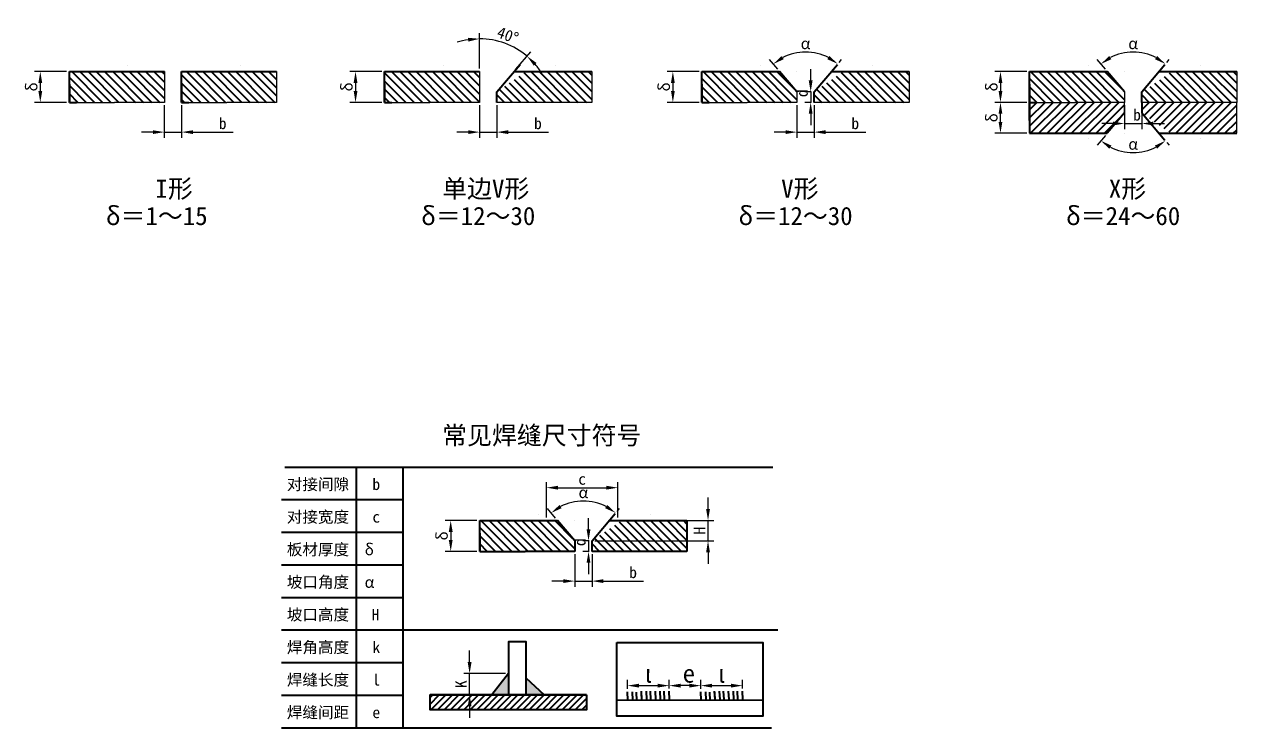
# Model space of a CAD drawing. Header units: millimetres. Extents: x 118 to 511, y -182 to 216.
# Drawn here: x 117.5 to 383.1, y -181.8 to -27.8 of the extents above; entities that cross this region are included whole.
import ezdxf

# ---------------------------------------------------------------- set-up
doc = ezdxf.new("R2010")
doc.units = ezdxf.units.MM
doc.dimstyles.new('ISO-25', dxfattribs={"dimtxt": 2.5, "dimasz": 2.5, "dimexe": 1.25, "dimexo": 0.625, "dimtad": 1, "dimdsep": 46, "dimtxsty": 'Standard', "dimcen": 2.5, "dimadec": 0, "dimazin": 0, "dimtfac": 1, "dimtmove": 0, "dimatfit": 3, "dimfxl": 0, "dimarcsym": 0})

# ---------------------------------------------------------------- blocks, each defined once
blk = doc.blocks.new('*D1')
at = {"color": 0, "lineweight": -2}
for p, q in [((126.81, -38.14), (119.81, -38.14)), ((121.06, -40.64), (121.06, -42.4)), ((126.81, -44.9), (119.81, -44.9))]:
    blk.add_line(p, q, dxfattribs=at)
at = {"color": 0, "lineweight": 40}
for points in [[(120.64, -40.64), (121.48, -40.64), (121.06, -38.14)], [(120.64, -42.4), (121.48, -42.4), (121.06, -44.9)]]:
    blk.add_solid(points, dxfattribs=at)
at = {"layer": 'Defpoints', "color": 0, "lineweight": 40}
for p in [(127.43, -38.14), (121.06, -44.9), (127.43, -44.9)]:
    blk.add_point(p, dxfattribs=at)
at = {"color": 0, "lineweight": 40, "insert": (119.19, -41.52), "char_height": 2.5, "attachment_point": 5, "rotation": 90}
blk.add_mtext('{\\f宋体|b0|i0|c134|p2;δ}', dxfattribs=at)
blk = doc.blocks.new('*D2')
at = {"color": 0, "lineweight": -2}
for p, q in [((148.23, -45.52), (148.23, -52.66)), ((152.02, -45.52), (152.02, -52.66)), ((145.73, -51.41), (143.23, -51.41)), ((148.23, -51.41), (152.02, -51.41)), ((154.52, -51.41), (163.31, -51.41))]:
    blk.add_line(p, q, dxfattribs=at)
at = {"color": 0, "lineweight": 40}
for points in [[(145.73, -51), (145.73, -51.83), (148.23, -51.41)], [(154.52, -51), (154.52, -51.83), (152.02, -51.41)]]:
    blk.add_solid(points, dxfattribs=at)
at = {"layer": 'Defpoints', "color": 0, "lineweight": 40}
for p in [(148.23, -44.9), (152.02, -44.9), (152.02, -51.41)]:
    blk.add_point(p, dxfattribs=at)
at = {"color": 0, "lineweight": 40, "insert": (160.16, -49.53), "char_height": 2.5, "attachment_point": 5}
blk.add_mtext('{\\f宋体|b0|i0|c134|p2; b}', dxfattribs=at)
blk = doc.blocks.new('*D4')
at = {"color": 0, "lineweight": -2}
for p, q in [((217.29, -45.52), (217.29, -52.66)), ((221.07, -45.52), (221.07, -52.66)), ((214.79, -51.41), (212.29, -51.41)), ((217.29, -51.41), (221.07, -51.41)), ((223.57, -51.41), (232.36, -51.41))]:
    blk.add_line(p, q, dxfattribs=at)
at = {"color": 0, "lineweight": 40}
for points in [[(214.79, -51), (214.79, -51.83), (217.29, -51.41)], [(223.57, -51), (223.57, -51.83), (221.07, -51.41)]]:
    blk.add_solid(points, dxfattribs=at)
at = {"layer": 'Defpoints', "color": 0, "lineweight": 40}
for p in [(217.29, -44.9), (221.07, -44.9), (221.07, -51.41)]:
    blk.add_point(p, dxfattribs=at)
at = {"color": 0, "lineweight": 40, "insert": (229.21, -49.53), "char_height": 2.5, "attachment_point": 5}
blk.add_mtext('{\\f宋体|b0|i0|c134|p2; b}', dxfattribs=at)
blk = doc.blocks.new('*D3')
at = {"color": 0, "lineweight": -2}
for p, q in [((195.86, -38.14), (188.86, -38.14)), ((190.11, -40.64), (190.11, -42.4)), ((195.86, -44.9), (188.86, -44.9))]:
    blk.add_line(p, q, dxfattribs=at)
at = {"color": 0, "lineweight": 40}
for points in [[(189.7, -40.64), (190.53, -40.64), (190.11, -38.14)], [(189.7, -42.4), (190.53, -42.4), (190.11, -44.9)]]:
    blk.add_solid(points, dxfattribs=at)
at = {"layer": 'Defpoints', "color": 0, "lineweight": 40}
for p in [(196.49, -38.14), (190.11, -44.9), (196.49, -44.9)]:
    blk.add_point(p, dxfattribs=at)
at = {"color": 0, "lineweight": 40, "insert": (188.24, -41.52), "char_height": 2.5, "attachment_point": 5, "rotation": 90}
blk.add_mtext('{\\f宋体|b0|i0|c134|p2;δ}', dxfattribs=at)
blk = doc.blocks.new('*D5')
at = {"color": 0}
for p, q in [((217.29, -37.51), (217.29, -29.73)), ((225.26, -37.66), (228.5, -33.85))]:
    blk.add_line(p, q, dxfattribs=at)
for start, end in [(98.9194, 107.8389), (49.6798, 90), (31.8409, 40.7603)]:
    blk.add_arc((217.29, -47.06), 16.08, start, end, dxfattribs=at)
for points in [[(214.76, -30.76), (214.83, -31.59), (217.29, -30.98)], [(229.17, -36.86), (229.76, -36.27), (227.69, -34.8)]]:
    blk.add_solid(points, dxfattribs=at)
at = {"layer": 'Defpoints', "color": 0}
for p in [(224.55, -32.72), (217.29, -38.14), (224.86, -38.14), (217.29, -44.9), (221.07, -42.6)]:
    blk.add_point(p, dxfattribs=at)
at = {"color": 0, "lineweight": 40, "insert": (223.47, -30.21), "char_height": 2.5, "attachment_point": 5, "rotation": 339.8399}
blk.add_mtext('40°', dxfattribs=at)
blk = doc.blocks.new('*D7')
at = {"color": 0, "lineweight": -2}
for p, q in [((265.37, -38.14), (258.37, -38.14)), ((259.62, -40.64), (259.62, -42.4)), ((265.37, -44.9), (258.37, -44.9))]:
    blk.add_line(p, q, dxfattribs=at)
at = {"color": 0, "lineweight": 40}
for points in [[(259.21, -40.64), (260.04, -40.64), (259.62, -38.14)], [(259.21, -42.4), (260.04, -42.4), (259.62, -44.9)]]:
    blk.add_solid(points, dxfattribs=at)
at = {"layer": 'Defpoints', "color": 0, "lineweight": 40}
for p in [(266, -38.14), (259.62, -44.9), (266, -44.9)]:
    blk.add_point(p, dxfattribs=at)
at = {"color": 0, "lineweight": 40, "insert": (257.75, -41.52), "char_height": 2.5, "attachment_point": 5, "rotation": 90}
blk.add_mtext('{\\f宋体|b0|i0|c134|p2;δ}', dxfattribs=at)
blk = doc.blocks.new('*D6')
at = {"color": 0, "lineweight": -2}
for p, q in [((286.8, -45.52), (286.8, -52.66)), ((290.58, -45.52), (290.58, -52.66)), ((284.3, -51.41), (281.8, -51.41)), ((286.8, -51.41), (290.58, -51.41)), ((293.08, -51.41), (301.87, -51.41))]:
    blk.add_line(p, q, dxfattribs=at)
at = {"color": 0, "lineweight": 40}
for points in [[(284.3, -51), (284.3, -51.83), (286.8, -51.41)], [(293.08, -51), (293.08, -51.83), (290.58, -51.41)]]:
    blk.add_solid(points, dxfattribs=at)
at = {"layer": 'Defpoints', "color": 0, "lineweight": 40}
for p in [(286.8, -44.9), (290.58, -44.9), (290.58, -51.41)]:
    blk.add_point(p, dxfattribs=at)
at = {"color": 0, "lineweight": 40, "insert": (298.72, -49.53), "char_height": 2.5, "attachment_point": 5}
blk.add_mtext('{\\f宋体|b0|i0|c134|p2; b}', dxfattribs=at)
blk = doc.blocks.new('*D8')
at = {"color": 0}
for p, q in [((282.6, -37.66), (280.8, -35.54)), ((296.06, -36.14), (296.58, -35.54))]:
    blk.add_line(p, q, dxfattribs=at)
blk.add_arc((288.69, -44.83), 10.94, 62.8013, 117.1987, dxfattribs=at)
for points in [[(283.92, -35.45), (283.46, -34.75), (281.61, -36.49)], [(293.92, -34.75), (293.46, -35.45), (295.77, -36.49)]]:
    blk.add_solid(points, dxfattribs=at)
at = {"layer": 'Defpoints', "color": 0}
for p in [(291.23, -34.19), (295.66, -36.62), (283.01, -38.14), (286.8, -42.6), (290.58, -42.6)]:
    blk.add_point(p, dxfattribs=at)
at = {"color": 0, "lineweight": 40, "insert": (288.69, -32.01), "char_height": 2.5, "attachment_point": 5}
blk.add_mtext('{\\f宋体|b0|i0|c134|p2;α}', dxfattribs=at)
blk = doc.blocks.new('*D9')
at = {"color": 0, "lineweight": -2}
for p, q in [((289.81, -40.1), (289.81, -37.6)), ((289.95, -42.6), (288.56, -42.6)), ((289.95, -44.9), (288.56, -44.9)), ((289.81, -42.6), (289.81, -44.9)), ((289.81, -47.4), (289.81, -49.9))]:
    blk.add_line(p, q, dxfattribs=at)
at = {"color": 0, "lineweight": 40}
for points in [[(289.39, -40.1), (290.23, -40.1), (289.81, -42.6)], [(289.39, -47.4), (290.23, -47.4), (289.81, -44.9)]]:
    blk.add_solid(points, dxfattribs=at)
at = {"layer": 'Defpoints', "color": 0, "lineweight": 40}
for p in [(289.81, -44.9), (290.58, -42.6), (290.58, -44.9)]:
    blk.add_point(p, dxfattribs=at)
at = {"color": 0, "lineweight": 40, "insert": (287.93, -43.75), "char_height": 2.5, "attachment_point": 5, "rotation": 90}
blk.add_mtext('{\\f宋体|b0|i0|c134|p2; d}', dxfattribs=at)
blk = doc.blocks.new('*D12')
at = {"color": 0}
for p, q in [((354.36, -37.66), (352.56, -35.54)), ((367.82, -36.14), (368.34, -35.54))]:
    blk.add_line(p, q, dxfattribs=at)
blk.add_arc((360.45, -44.83), 10.94, 62.8013, 117.1987, dxfattribs=at)
for points in [[(355.68, -35.45), (355.22, -34.75), (353.37, -36.49)], [(365.68, -34.75), (365.22, -35.45), (367.53, -36.49)]]:
    blk.add_solid(points, dxfattribs=at)
at = {"layer": 'Defpoints', "color": 0}
for p in [(362.99, -34.19), (367.42, -36.62), (354.77, -38.14), (358.56, -42.6), (362.34, -42.6)]:
    blk.add_point(p, dxfattribs=at)
at = {"color": 0, "lineweight": 40, "insert": (360.45, -32.01), "char_height": 2.5, "attachment_point": 5}
blk.add_mtext('{\\f宋体|b0|i0|c134|p2;α}', dxfattribs=at)
blk = doc.blocks.new('*D10')
at = {"color": 0, "lineweight": -2}
for p, q in [((337.13, -38.14), (330.13, -38.14)), ((331.38, -40.64), (331.38, -42.4)), ((337.13, -44.9), (330.13, -44.9))]:
    blk.add_line(p, q, dxfattribs=at)
at = {"color": 0, "lineweight": 40}
for points in [[(330.97, -40.64), (331.8, -40.64), (331.38, -38.14)], [(330.97, -42.4), (331.8, -42.4), (331.38, -44.9)]]:
    blk.add_solid(points, dxfattribs=at)
at = {"layer": 'Defpoints', "color": 0, "lineweight": 40}
for p in [(337.76, -38.14), (331.38, -44.9), (337.76, -44.9)]:
    blk.add_point(p, dxfattribs=at)
at = {"color": 0, "lineweight": 40, "insert": (329.51, -41.52), "char_height": 2.5, "attachment_point": 5, "rotation": 90}
blk.add_mtext('{\\f宋体|b0|i0|c134|p2;δ}', dxfattribs=at)
blk = doc.blocks.new('*D11')
at = {"color": 0, "lineweight": -2}
for p, q in [((358.56, -45.52), (358.56, -50.78)), ((362.34, -45.52), (362.34, -50.78)), ((356.06, -49.53), (353.56, -49.53)), ((358.56, -49.53), (362.34, -49.53)), ((364.84, -49.53), (367.34, -49.53))]:
    blk.add_line(p, q, dxfattribs=at)
at = {"color": 0, "lineweight": 40}
for points in [[(356.06, -49.11), (356.06, -49.95), (358.56, -49.53)], [(364.84, -49.11), (364.84, -49.95), (362.34, -49.53)]]:
    blk.add_solid(points, dxfattribs=at)
at = {"layer": 'Defpoints', "color": 0, "lineweight": 40}
for p in [(358.56, -44.9), (362.34, -44.9), (362.34, -49.53)]:
    blk.add_point(p, dxfattribs=at)
at = {"color": 0, "lineweight": 40, "insert": (360.45, -47.65), "char_height": 2.5, "attachment_point": 5}
blk.add_mtext('{\\f宋体|b0|i0|c134|p2; b}', dxfattribs=at)
blk = doc.blocks.new('*D13')
at = {"color": 0}
for p, q in [((354.36, -52.13), (352.56, -54.26)), ((367.82, -53.65), (368.34, -54.26))]:
    blk.add_line(p, q, dxfattribs=at)
blk.add_arc((360.45, -44.96), 10.94, 242.8013, 297.1987, dxfattribs=at)
for points in [[(355.22, -55.04), (355.68, -54.35), (353.37, -53.3)], [(365.22, -54.35), (365.68, -55.04), (367.53, -53.3)]]:
    blk.add_solid(points, dxfattribs=at)
at = {"layer": 'Defpoints', "color": 0}
for p in [(358.56, -47.19), (362.34, -47.19), (354.77, -51.66), (357.91, -55.6), (367.42, -53.18)]:
    blk.add_point(p, dxfattribs=at)
at = {"color": 0, "lineweight": 40, "insert": (360.45, -54.03), "char_height": 2.5, "attachment_point": 5}
blk.add_mtext('{\\f宋体|b0|i0|c134|p2;α}', dxfattribs=at)
blk = doc.blocks.new('*D14')
at = {"color": 0, "lineweight": -2}
for p, q in [((337.13, -44.9), (330.13, -44.9)), ((331.38, -49.16), (331.38, -47.4)), ((337.13, -51.66), (330.13, -51.66))]:
    blk.add_line(p, q, dxfattribs=at)
at = {"color": 0, "lineweight": 40}
for points in [[(330.97, -47.4), (331.8, -47.4), (331.38, -44.9)], [(330.97, -49.16), (331.8, -49.16), (331.38, -51.66)]]:
    blk.add_solid(points, dxfattribs=at)
at = {"layer": 'Defpoints', "color": 0, "lineweight": 40}
for p in [(331.38, -44.9), (337.76, -44.9), (337.76, -51.66)]:
    blk.add_point(p, dxfattribs=at)
at = {"color": 0, "lineweight": 40, "insert": (329.51, -48.28), "char_height": 2.5, "attachment_point": 5, "rotation": 90}
blk.add_mtext('{\\f宋体|b0|i0|c134|p2;δ}', dxfattribs=at)
blk = doc.blocks.new('*D15')
at = {"color": 0, "lineweight": -2}
for p, q in [((216.71, -136.43), (209.71, -136.43)), ((210.96, -138.93), (210.96, -140.69)), ((216.71, -143.19), (209.71, -143.19))]:
    blk.add_line(p, q, dxfattribs=at)
at = {"color": 0, "lineweight": 40}
for points in [[(210.54, -138.93), (211.38, -138.93), (210.96, -136.43)], [(210.54, -140.69), (211.38, -140.69), (210.96, -143.19)]]:
    blk.add_solid(points, dxfattribs=at)
at = {"layer": 'Defpoints', "color": 0, "lineweight": 40}
for p in [(217.33, -136.43), (210.96, -143.19), (217.33, -143.19)]:
    blk.add_point(p, dxfattribs=at)
at = {"color": 0, "lineweight": 40, "insert": (209.08, -139.81), "char_height": 2.5, "attachment_point": 5, "rotation": 90}
blk.add_mtext('{\\f宋体|b0|i0|c134|p2;δ}', dxfattribs=at)
blk = doc.blocks.new('*D18')
at = {"color": 0, "lineweight": -2}
for p, q in [((241.15, -138.39), (241.15, -135.89)), ((241.29, -140.89), (239.9, -140.89)), ((241.29, -143.19), (239.9, -143.19)), ((241.15, -140.89), (241.15, -143.19)), ((241.15, -145.69), (241.15, -148.19))]:
    blk.add_line(p, q, dxfattribs=at)
at = {"color": 0, "lineweight": 40}
for points in [[(240.73, -138.39), (241.56, -138.39), (241.15, -140.89)], [(240.73, -145.69), (241.56, -145.69), (241.15, -143.19)]]:
    blk.add_solid(points, dxfattribs=at)
at = {"layer": 'Defpoints', "color": 0, "lineweight": 40}
for p in [(241.15, -143.19), (241.91, -140.89), (241.91, -143.19)]:
    blk.add_point(p, dxfattribs=at)
at = {"color": 0, "lineweight": 40, "insert": (239.26, -142.04), "char_height": 2.5, "attachment_point": 5, "rotation": 90}
blk.add_mtext('{\\f宋体|b0|i0|c134|p2; d}', dxfattribs=at)
blk = doc.blocks.new('*D17')
at = {"color": 0, "lineweight": -2}
for p, q in [((233.94, -135.95), (232.13, -133.83)), ((247.4, -134.43), (247.91, -133.83))]:
    blk.add_line(p, q, dxfattribs=at)
blk.add_arc((240.02, -143.12), 10.94, 62.8013, 117.1987, dxfattribs=at)
at = {"color": 0, "lineweight": 40}
for points in [[(235.25, -133.74), (234.79, -133.04), (232.94, -134.78)], [(245.25, -133.04), (244.79, -133.74), (247.1, -134.78)]]:
    blk.add_solid(points, dxfattribs=at)
at = {"layer": 'Defpoints', "color": 0, "lineweight": 40}
for p in [(242.57, -132.48), (246.99, -134.91), (234.34, -136.43), (238.13, -140.89), (241.91, -140.89)]:
    blk.add_point(p, dxfattribs=at)
at = {"color": 0, "lineweight": 40, "insert": (240.02, -130.3), "char_height": 2.5, "attachment_point": 5}
blk.add_mtext('{\\f宋体|b0|i0|c134|p2;α}', dxfattribs=at)
blk = doc.blocks.new('*D16')
at = {"color": 0, "lineweight": -2}
for p, q in [((238.13, -143.81), (238.13, -150.95)), ((241.91, -143.81), (241.91, -150.95)), ((235.63, -149.7), (233.13, -149.7)), ((238.13, -149.7), (241.91, -149.7)), ((244.41, -149.7), (253.21, -149.7))]:
    blk.add_line(p, q, dxfattribs=at)
at = {"color": 0, "lineweight": 40}
for points in [[(235.63, -149.29), (235.63, -150.12), (238.13, -149.7)], [(244.41, -149.29), (244.41, -150.12), (241.91, -149.7)]]:
    blk.add_solid(points, dxfattribs=at)
at = {"layer": 'Defpoints', "color": 0, "lineweight": 40}
for p in [(238.13, -143.19), (241.91, -143.19), (241.91, -149.7)]:
    blk.add_point(p, dxfattribs=at)
at = {"color": 0, "lineweight": 40, "insert": (250.06, -147.82), "char_height": 2.5, "attachment_point": 5}
blk.add_mtext('{\\f宋体|b0|i0|c134|p2; b}', dxfattribs=at)
blk = doc.blocks.new('*D19')
at = {"color": 0, "lineweight": -2}
for p, q in [((231.94, -135.8), (231.94, -128.01)), ((234.44, -129.26), (245.07, -129.26)), ((247.57, -135.8), (247.57, -128.01))]:
    blk.add_line(p, q, dxfattribs=at)
at = {"color": 0, "lineweight": 40}
for points in [[(234.44, -128.84), (234.44, -129.67), (231.94, -129.26)], [(245.07, -128.84), (245.07, -129.67), (247.57, -129.26)]]:
    blk.add_solid(points, dxfattribs=at)
at = {"layer": 'Defpoints', "color": 0, "lineweight": 40}
for p in [(247.57, -129.26), (231.94, -136.43), (247.57, -136.43)]:
    blk.add_point(p, dxfattribs=at)
at = {"color": 0, "lineweight": 40, "insert": (239.75, -127.38), "char_height": 2.5, "attachment_point": 5}
blk.add_mtext('c{\\fSimSun|b0|i0|c134|p2;\\H0.625x; }', dxfattribs=at)
blk = doc.blocks.new('*D20')
at = {"color": 0, "lineweight": -2}
for p, q in [((267.32, -133.93), (267.32, -131.43)), ((246.33, -136.43), (268.57, -136.43)), ((267.32, -140.89), (267.32, -136.43)), ((242.54, -140.89), (268.57, -140.89)), ((267.32, -143.39), (267.32, -145.89))]:
    blk.add_line(p, q, dxfattribs=at)
at = {"color": 0, "lineweight": 40}
for points in [[(266.91, -133.93), (267.74, -133.93), (267.32, -136.43)], [(266.91, -143.39), (267.74, -143.39), (267.32, -140.89)]]:
    blk.add_solid(points, dxfattribs=at)
at = {"layer": 'Defpoints', "color": 0, "lineweight": 40}
for p in [(245.7, -136.43), (267.32, -136.43), (241.91, -140.89)]:
    blk.add_point(p, dxfattribs=at)
at = {"color": 0, "lineweight": 40, "insert": (265.45, -138.66), "char_height": 2.5, "attachment_point": 5, "rotation": 90}
blk.add_mtext('H', dxfattribs=at)
blk = doc.blocks.new('*D21')
at = {"color": 0, "lineweight": -2}
for p, q in [((215.1, -167.43), (215.1, -164.93)), ((222.97, -169.93), (213.85, -169.93)), ((215.1, -174.64), (215.1, -169.93)), ((222.97, -174.64), (213.85, -174.64)), ((215.1, -177.14), (215.1, -179.64))]:
    blk.add_line(p, q, dxfattribs=at)
at = {"color": 0, "lineweight": 40}
for points in [[(214.68, -167.43), (215.52, -167.43), (215.1, -169.93)], [(214.68, -177.14), (215.52, -177.14), (215.1, -174.64)]]:
    blk.add_solid(points, dxfattribs=at)
at = {"layer": 'Defpoints', "color": 0, "lineweight": 40}
for p in [(215.1, -169.93), (223.59, -169.93), (223.59, -174.64)]:
    blk.add_point(p, dxfattribs=at)
at = {"color": 0, "lineweight": 40, "insert": (213.23, -172.28), "char_height": 2.5, "attachment_point": 5, "rotation": 90}
blk.add_mtext('K', dxfattribs=at)
blk = doc.blocks.new('*D22')
at = {"color": 0, "lineweight": -2}
for p, q in [((249.69, -173.32), (249.69, -171.34)), ((252.19, -172.59), (256.3, -172.59)), ((258.8, -173.21), (258.8, -171.34))]:
    blk.add_line(p, q, dxfattribs=at)
at = {"color": 0, "lineweight": 40}
for points in [[(252.19, -172.17), (252.19, -173.01), (249.69, -172.59)], [(256.3, -172.17), (256.3, -173.01), (258.8, -172.59)]]:
    blk.add_solid(points, dxfattribs=at)
at = {"layer": 'Defpoints', "color": 0, "lineweight": 40}
for p in [(258.8, -172.59), (249.69, -173.95), (258.8, -173.83)]:
    blk.add_point(p, dxfattribs=at)
at = {"color": 0, "lineweight": 40, "insert": (254.24, -169.97), "char_height": 2.5, "attachment_point": 5}
blk.add_mtext('{\\f宋体|b0|i0|c134|p2;\\H1.6x;ι}', dxfattribs=at)
blk = doc.blocks.new('*D23')
at = {"color": 0, "lineweight": -2}
for p, q in [((258.8, -173.21), (258.8, -171.34)), ((263.23, -172.59), (261.3, -172.59)), ((265.73, -173.32), (265.73, -171.34))]:
    blk.add_line(p, q, dxfattribs=at)
at = {"color": 0, "lineweight": 40}
for points in [[(261.3, -172.17), (261.3, -173.01), (258.8, -172.59)], [(263.23, -172.17), (263.23, -173.01), (265.73, -172.59)]]:
    blk.add_solid(points, dxfattribs=at)
at = {"layer": 'Defpoints', "color": 0, "lineweight": 40}
for p in [(258.8, -172.59), (258.8, -173.83), (265.73, -173.95)]:
    blk.add_point(p, dxfattribs=at)
at = {"color": 0, "lineweight": 40, "insert": (262.27, -169.97), "char_height": 2.5, "attachment_point": 5}
blk.add_mtext('{\\f宋体|b0|i0|c134|p2; \\H1.6x;e}', dxfattribs=at)
blk = doc.blocks.new('*D24')
at = {"color": 0, "lineweight": -2}
for p, q in [((265.73, -173.32), (265.73, -171.34)), ((268.23, -172.59), (272.35, -172.59)), ((274.85, -173.21), (274.85, -171.34))]:
    blk.add_line(p, q, dxfattribs=at)
at = {"color": 0, "lineweight": 40}
for points in [[(268.23, -172.17), (268.23, -173.01), (265.73, -172.59)], [(272.35, -172.17), (272.35, -173.01), (274.85, -172.59)]]:
    blk.add_solid(points, dxfattribs=at)
at = {"layer": 'Defpoints', "color": 0, "lineweight": 40}
for p in [(274.85, -172.59), (265.73, -173.95), (274.85, -173.83)]:
    blk.add_point(p, dxfattribs=at)
at = {"color": 0, "lineweight": 40, "insert": (270.29, -169.97), "char_height": 2.5, "attachment_point": 5}
blk.add_mtext('{\\f宋体|b0|i0|c134|p2;\\H1.6x;ι}', dxfattribs=at)

msp = doc.modelspace()

# ---------------------------------------------------------------- hatches: boundary and pattern name
at = {"lineweight": 40}
h = msp.add_hatch(dxfattribs=at)
h.set_pattern_fill('ANSI31', color=256, scale=0.4, angle=90, style=0)
h.paths.add_polyline_path([(148.234, -38.136), (127.434, -38.136), (127.434, -44.897), (129.011, -44.897), (137.345, -44.897), (148.234, -44.897)])
h.paths.add_polyline_path([(172.816, -38.136), (152.016, -38.136), (152.016, -44.897), (161.927, -44.897), (172.816, -44.897)])
h = msp.add_hatch(dxfattribs=at)
h.set_pattern_fill('ANSI31', color=256, scale=0.4, angle=90, style=0)
h.paths.add_polyline_path([(217.285, -38.136), (196.485, -38.136), (196.485, -44.897), (198.062, -44.897), (206.396, -44.897), (217.285, -44.897)])
h = msp.add_hatch(dxfattribs=at)
h.set_pattern_fill('ANSI31', color=256, scale=0.4, angle=90, style=0)
h.paths.add_polyline_path([(241.868, -38.136), (227.522, -38.136), (221.068, -42.601), (221.068, -44.897), (241.868, -44.897)])
h = msp.add_hatch(dxfattribs=at)
h.set_pattern_fill('ANSI31', color=256, scale=0.4, angle=90, style=0)
h.paths.add_polyline_path([(283.007, -38.136), (265.997, -38.136), (265.997, -44.897), (267.574, -44.897), (275.907, -44.897), (286.797, -44.897), (286.797, -42.601)])
h = msp.add_hatch(dxfattribs=at)
h.set_pattern_fill('ANSI31', color=256, scale=0.4, angle=90, style=0)
h.set_pattern_definition([(135, (69.5113, 0), (-0.8980256, -0.8980256), [])])
h.paths.add_polyline_path([(311.379, -38.136), (297.033, -38.136), (290.579, -42.601), (290.579, -44.897), (311.379, -44.897)])
h = msp.add_hatch(dxfattribs=at)
h.set_pattern_fill('ANSI31', color=256, scale=0.4, angle=90, style=0)
h.set_pattern_definition([(135, (71.7602, 0), (-0.8980256, -0.8980256), [])])
h.paths.add_polyline_path([(354.767, -38.136), (337.757, -38.136), (337.757, -44.897), (339.334, -44.897), (347.668, -44.897), (358.557, -44.897), (358.557, -42.601)])
h = msp.add_hatch(dxfattribs=at)
h.set_pattern_fill('ANSI31', color=256, scale=0.4, angle=90, style=0)
h.set_pattern_definition([(135, (141.2716, 0), (-0.8980256, -0.8980256), [])])
h.paths.add_polyline_path([(383.139, -38.136), (368.794, -38.136), (362.339, -42.601), (362.339, -44.897), (383.139, -44.897)])
h = msp.add_hatch(dxfattribs=at)
h.set_pattern_fill('ANSI31', color=256, scale=0.4, angle=90, style=0)
h.set_pattern_definition([(225, (71.7602, -89.7935), (-0.8980256, 0.8980256), [])])
h.paths.add_polyline_path([(354.767, -51.658), (337.757, -51.658), (337.757, -44.897), (339.334, -44.897), (347.668, -44.897), (358.557, -44.897), (358.557, -47.192)])
h = msp.add_hatch(dxfattribs=at)
h.set_pattern_fill('ANSI31', color=256, scale=0.4, angle=90, style=0)
h.set_pattern_definition([(225, (141.2716, -89.7935), (-0.8980256, 0.8980256), [])])
h.paths.add_polyline_path([(383.139, -51.658), (368.794, -51.658), (362.339, -47.192), (362.339, -44.897), (383.139, -44.897)])
h = msp.add_hatch(dxfattribs=at)
h.set_pattern_fill('ANSI31', color=256, scale=0.4, angle=90, style=0)
h.set_pattern_definition([(135, (-48.6652, -98.2904), (-0.8980256, -0.8980256), [])])
h.paths.add_polyline_path([(234.342, -136.426), (217.332, -136.426), (217.332, -143.187), (218.908, -143.187), (227.242, -143.187), (238.132, -143.187), (238.132, -140.892)])
h = msp.add_hatch(dxfattribs=at)
h.set_pattern_fill('ANSI31', color=256, scale=0.4, angle=90, style=0)
h.set_pattern_definition([(135, (20.8461, -98.2904), (-0.8980256, -0.8980256), [])])
h.paths.add_polyline_path([(262.714, -136.426), (248.368, -136.426), (241.914, -140.892), (241.914, -143.187), (262.714, -143.187)])
h = msp.add_hatch(color=256, dxfattribs=at)
h.paths.add_polyline_path([(231.439, -174.635), (227.432, -170.899), (227.432, -174.635)])
h.paths.add_polyline_path([(223.592, -174.635), (223.592, -169.933), (219.944, -174.635)])
h = msp.add_hatch(dxfattribs=at)
h.set_pattern_fill('ANSI31', color=256, scale=0.32, style=0)
h.set_pattern_definition([(45, (137.1906, 231.1369), (-0.7184205, 0.7184205), [])])
h.paths.add_polyline_path([(240.693, -177.899), (240.693, -174.635), (206.471, -174.635), (206.471, -177.899)])

# ---------------------------------------------------------------- linework, layer by layer
at = {"linetype": 'Continuous'}
for p, q in [((140.234, -36.897), (140.234, -36.897)), ((140.234, -36.897), (140.234, -36.897)), ((164.816, -36.897), (164.816, -36.897)), ((164.816, -36.897), (164.816, -36.897)), ((209.285, -36.897), (209.285, -36.897)), ((209.285, -36.897), (209.285, -36.897)), ((233.868, -36.897), (233.868, -36.897)), ((233.868, -36.897), (233.868, -36.897)), ((278.797, -36.897), (278.797, -36.897)), ((278.797, -36.897), (278.797, -36.897)), ((303.379, -36.897), (303.379, -36.897)), ((303.379, -36.897), (303.379, -36.897)), ((350.557, -36.897), (350.557, -36.897)), ((350.557, -36.897), (350.557, -36.897)), ((375.139, -36.897), (375.139, -36.897)), ((375.139, -36.897), (375.139, -36.897)), ((148.234, -38.136), (148.234, -44.897)), ((172.816, -38.136), (172.816, -44.897)), ((217.285, -38.136), (217.285, -44.897)), ((241.868, -38.136), (241.868, -44.897)), ((311.379, -38.136), (311.379, -44.897)), ((383.139, -38.136), (383.139, -44.897)), ((127.434, -44.897), (137.345, -44.897)), ((148.234, -44.897), (137.345, -44.897)), ((152.016, -44.897), (161.927, -44.897)), ((172.816, -44.897), (161.927, -44.897)), ((196.485, -44.897), (206.396, -44.897)), ((217.285, -44.897), (206.396, -44.897)), ((241.868, -44.897), (221.068, -44.897)), ((265.997, -44.897), (275.907, -44.897)), ((286.797, -44.897), (275.907, -44.897)), ((286.797, -42.601), (286.797, -44.897)), ((311.379, -44.897), (290.579, -44.897)), ((337.757, -44.897), (347.668, -44.897)), ((337.757, -44.897), (347.668, -44.897)), ((358.557, -44.897), (347.668, -44.897)), ((358.557, -44.897), (347.668, -44.897)), ((358.557, -42.601), (358.557, -44.897)), ((358.557, -47.192), (358.557, -44.897)), ((383.139, -44.897), (362.339, -44.897)), ((383.139, -44.897), (362.339, -44.897)), ((383.139, -51.658), (383.139, -44.897)), ((350.557, -52.897), (350.557, -52.897)), ((350.557, -52.897), (350.557, -52.897)), ((375.139, -52.897), (375.139, -52.897)), ((375.139, -52.897), (375.139, -52.897))]:
    msp.add_line(p, q, dxfattribs=at)
at = {"lineweight": 40}
for p, q in [((221.068, -42.601), (226.146, -36.617)), ((290.579, -42.601), (295.658, -36.617)), ((362.339, -42.601), (367.418, -36.617)), ((127.434, -38.136), (148.234, -38.136)), ((127.434, -44.897), (127.434, -38.136)), ((148.234, -38.136), (148.234, -38.136)), ((152.016, -38.136), (172.816, -38.136)), ((152.016, -44.897), (152.016, -38.136)), ((172.816, -38.136), (172.816, -38.136)), ((196.485, -38.136), (217.285, -38.136)), ((196.485, -44.897), (196.485, -38.136)), ((217.285, -38.136), (217.285, -38.136)), ((224.858, -38.136), (241.868, -38.136)), ((241.868, -38.136), (241.868, -38.136)), ((265.997, -38.136), (283.007, -38.136)), ((265.997, -44.897), (265.997, -38.136)), ((286.797, -42.601), (283.007, -38.136)), ((286.797, -38.136), (286.797, -38.136)), ((294.369, -38.136), (311.379, -38.136)), ((311.379, -38.136), (311.379, -38.136)), ((337.757, -38.136), (354.767, -38.136)), ((337.757, -44.897), (337.757, -38.136)), ((358.557, -42.601), (354.767, -38.136)), ((358.557, -38.136), (358.557, -38.136)), ((366.129, -38.136), (383.139, -38.136)), ((383.139, -38.136), (383.139, -38.136)), ((127.434, -40.897), (127.434, -44.897)), ((127.434, -40.897), (127.434, -44.897)), ((127.434, -40.897), (127.434, -44.897)), ((152.016, -40.897), (152.016, -44.897)), ((152.016, -40.897), (152.016, -44.897)), ((152.016, -40.897), (152.016, -44.897)), ((196.485, -40.897), (196.485, -44.897)), ((196.485, -40.897), (196.485, -44.897)), ((196.485, -40.897), (196.485, -44.897)), ((265.997, -40.897), (265.997, -44.897)), ((265.997, -40.897), (265.997, -44.897)), ((265.997, -40.897), (265.997, -44.897)), ((337.757, -40.897), (337.757, -44.897)), ((337.757, -40.897), (337.757, -44.897)), ((337.757, -40.897), (337.757, -44.897)), ((127.434, -44.897), (129.011, -44.897)), ((127.434, -44.897), (129.011, -44.897)), ((152.016, -44.897), (153.593, -44.897)), ((152.016, -44.897), (153.593, -44.897)), ((196.485, -44.897), (198.062, -44.897)), ((196.485, -44.897), (198.062, -44.897)), ((221.068, -44.897), (221.068, -42.601)), ((265.997, -44.897), (267.574, -44.897)), ((265.997, -44.897), (267.574, -44.897)), ((290.579, -44.897), (290.579, -42.601)), ((337.757, -44.897), (339.334, -44.897)), ((337.757, -44.897), (339.334, -44.897)), ((337.757, -48.897), (337.757, -44.897)), ((337.757, -48.897), (337.757, -44.897)), ((337.757, -48.897), (337.757, -44.897)), ((337.757, -44.897), (337.757, -51.658)), ((337.757, -44.897), (339.334, -44.897)), ((337.757, -44.897), (339.334, -44.897)), ((362.339, -44.897), (362.339, -42.601)), ((362.339, -44.897), (362.339, -47.192)), ((358.557, -47.192), (354.767, -51.658)), ((362.339, -47.192), (367.418, -53.176)), ((337.757, -51.658), (354.767, -51.658)), ((358.557, -51.658), (358.557, -51.658)), ((366.129, -51.658), (383.139, -51.658)), ((383.139, -51.658), (383.139, -51.658)), ((174.6, -124.729), (281.531, -124.729)), ((190.265, -124.729), (190.265, -181.805)), ((200.504, -124.729), (200.504, -181.805)), ((173.909, -131.864), (200.504, -131.864)), ((241.914, -140.892), (246.992, -134.908)), ((217.332, -143.187), (217.332, -136.426)), ((217.332, -136.426), (234.342, -136.426)), ((238.132, -140.892), (234.342, -136.426)), ((238.132, -136.426), (238.132, -136.426)), ((245.704, -136.426), (262.714, -136.426)), ((262.714, -136.426), (262.714, -136.426)), ((173.909, -138.998), (200.504, -138.998)), ((217.332, -139.187), (217.332, -143.187)), ((217.332, -139.187), (217.332, -143.187)), ((217.332, -139.187), (217.332, -143.187)), ((217.332, -143.187), (218.908, -143.187)), ((217.332, -143.187), (218.908, -143.187)), ((241.914, -143.187), (241.914, -140.892)), ((173.909, -146.133), (200.504, -146.133)), ((173.909, -153.267), (200.504, -153.267)), ((173.909, -160.402), (282.64, -160.402)), ((173.909, -167.536), (200.504, -167.536)), ((223.592, -169.933), (219.944, -174.635)), ((227.432, -170.899), (231.439, -174.635)), ((173.909, -174.671), (200.504, -174.671)), ((240.693, -174.635), (206.492, -174.635)), ((227.432, -174.635), (223.592, -174.635)), ((227.432, -174.635), (223.592, -174.635)), ((227.432, -174.635), (223.592, -174.635)), ((249.791, -175.774), (249.686, -173.945)), ((250.876, -175.774), (250.771, -173.945)), ((251.763, -175.834), (251.658, -174.006)), ((252.835, -175.599), (252.73, -173.77)), ((252.849, -175.834), (252.744, -174.006)), ((253.921, -175.599), (253.816, -173.77)), ((254.807, -175.659), (254.702, -173.831)), ((255.893, -175.659), (255.788, -173.831)), ((256.936, -175.599), (256.831, -173.77)), ((257.823, -175.659), (257.718, -173.831)), ((258.909, -175.659), (258.804, -173.831)), ((265.834, -175.774), (265.729, -173.945)), ((266.92, -175.774), (266.815, -173.945)), ((267.806, -175.834), (267.701, -174.006)), ((268.879, -175.599), (268.774, -173.77)), ((268.892, -175.834), (268.787, -174.006)), ((269.964, -175.599), (269.859, -173.77)), ((270.851, -175.659), (270.746, -173.831)), ((271.936, -175.659), (271.831, -173.831)), ((272.98, -175.599), (272.875, -173.77)), ((273.866, -175.659), (273.761, -173.831)), ((274.952, -175.659), (274.847, -173.831)), ((173.909, -181.805), (281.242, -181.805))]:
    msp.add_line(p, q, dxfattribs=at)
at = {"linetype": 'Continuous', "lineweight": 40}
for p, q in [((230.132, -135.187), (230.132, -135.187)), ((230.132, -135.187), (230.132, -135.187)), ((254.714, -135.187), (254.714, -135.187)), ((254.714, -135.187), (254.714, -135.187)), ((262.714, -136.426), (262.714, -143.187)), ((217.332, -143.187), (227.242, -143.187)), ((238.132, -143.187), (227.242, -143.187)), ((238.132, -140.892), (238.132, -143.187)), ((262.714, -143.187), (241.914, -143.187))]:
    msp.add_line(p, q, dxfattribs=at)
at = {"lineweight": 40}
for points in [[(223.592, -174.635), (227.524, -174.635), (227.524, -163.028), (223.592, -163.028)], [(247.352, -163.174), (279.324, -163.174), (279.324, -179.252), (247.352, -179.252)], [(240.693, -174.635), (240.693, -177.899), (206.471, -177.899), (206.471, -174.635)]]:
    msp.add_lwpolyline(points, close=True, dxfattribs=at)
at = {"lineweight": 40, "const_width": 0.4}
msp.add_lwpolyline([(247.352, -175.774), (279.324, -175.774)], dxfattribs=at)

# ---------------------------------------------------------------- texts
at = {"lineweight": 40, "attachment_point": 1}
for s, insert, char_height, width in [('I{\\f宋体|b0|i0|c134|p2;形}', (146.272, -61.786), 4, 14.8084), ('{\\f宋体|b0|i0|c134|p2;单边}V{\\f宋体|b0|i0|c134|p2;形}', (209.088, -61.786), 4, 29.7758), ('V{\\f宋体|b0|i0|c134|p2;形}', (283.352, -61.786), 4, 29.7758), ('X{\\f宋体|b0|i0|c134|p2;形}', (355.112, -61.786), 4, 29.7758), ('{\\f宋体|b0|i0|c134|p2;δ＝}1{\\f宋体|b0|i0|c134|p2;～}15', (135.409, -67.761), 4, 25.67124), ('{\\f宋体|b0|i0|c134|p2;δ＝}12{\\f宋体|b0|i0|c134|p2;～}30', (204.46, -67.761), 4, 32.39392), ('{\\f宋体|b0|i0|c134|p2;δ＝}12{\\f宋体|b0|i0|c134|p2;～}30', (273.971, -67.761), 4, 32.39392), ('{\\f宋体|b0|i0|c134|p2;δ＝}24{\\f宋体|b0|i0|c134|p2;～}60', (345.731, -67.761), 4, 32.3939), ('{\\f宋体|b0|i0|c134|p2;常见焊缝尺寸符号}', (209.088, -115.791), 4, 56.36851), ('{\\f宋体|b0|i0|c134|p2;对接间隙}', (175.061, -127.261), 2.5, 14.052), ('{\\f黑体|b0|i0|c134|p2; b}', (192.108, -127.261), 2.5, 14.052), ('{\\f宋体|b0|i0|c134|p2;对接宽度}', (175.061, -134.395), 2.5, 14.052), ('{\\f黑体|b0|i0|c134|p2; c}', (192.108, -134.395), 2.5, 14.052), ('{\\f宋体|b0|i0|c134|p2;板材厚度}', (175.061, -141.53), 2.5, 14.052), ('{\\f黑体|b0|i0|c134|p2;δ}', (192.108, -141.53), 2.5, 14.052), ('{\\f宋体|b0|i0|c134|p2;坡口角度}', (175.061, -148.664), 2.5, 14.052), ('{\\f黑体|b0|i0|c134|p2;α }', (192.108, -148.664), 2.5, 14.052), ('{\\f宋体|b0|i0|c134|p2;坡口高度}', (175.061, -155.799), 2.5, 14.052), ('{\\f黑体|b0|i0|c134|p2;H}', (193.628, -155.799), 2.5, 14.052), ('{\\f宋体|b0|i0|c134|p2;焊角高度}', (175.061, -162.933), 2.5, 14.052), ('{\\f黑体|b0|i0|c134|p2; k}', (192.108, -162.933), 2.5, 14.052), ('{\\f宋体|b0|i0|c134|p2;焊缝长度}', (175.061, -170.068), 2.5, 14.052), ('{\\f黑体|b0|i0|c134|p2; l}', (192.108, -170.068), 2.5, 14.052), ('{\\f宋体|b0|i0|c134|p2;焊缝间距}', (175.061, -177.202), 2.5, 14.052), ('{\\f黑体|b0|i0|c134|p2; e}', (192.108, -177.202), 2.5, 14.052)]:
    msp.add_mtext(s, dxfattribs=dict(at, insert=insert, char_height=char_height, width=width))

# ---------------------------------------------------------------- dimensions: what is measured, and where the dimension line sits
at = {"lineweight": 40}
dim = msp.add_angular_dim_2l(base=(224.5536, -32.7194), line1=((217.2855, -38.1355), (217.2855, -44.8967)), line2=((221.0676, -42.6014), (224.8577, -38.1355)), dimstyle='ISO-25', override={"dimadec": 2, "dimazin": 2}, dxfattribs=at)
dim.commit()
dim.dimension.update_dxf_attribs({"geometry": '*D5', "text_midpoint": (223.472, -30.2073)})
for base, line1, line2, picture, middle in [((291.231, -34.189), ((286.797, -42.601), (283.007, -38.136)), ((290.579, -42.601), (295.658, -36.617)), '*D8', (288.688, -32.014)), ((362.991, -34.189), ((358.557, -42.601), (354.767, -38.136)), ((362.339, -42.601), (367.418, -36.617)), '*D12', (360.448, -32.014)), ((357.905, -55.604), ((358.557, -47.192), (354.767, -51.658)), ((362.339, -47.192), (367.418, -53.176)), '*D13', (360.448, -54.029)), ((242.566, -132.48), ((238.132, -140.892), (234.342, -136.426)), ((241.914, -140.892), (246.992, -134.908)), '*D17', (240.023, -130.305))]:
    dim = msp.add_angular_dim_2l(base=base, line1=line1, line2=line2, text='{\\f宋体|b0|i0|c134|p2;α}', dimstyle='ISO-25', override={"dimadec": 2, "dimazin": 2}, dxfattribs=at)
    dim.commit()
    dim.dimension.update_dxf_attribs({"geometry": picture, "text_midpoint": middle})
for base, p1, p2, angle, text, picture, middle in [((121.061, -44.897), (127.434, -38.136), (127.434, -44.897), 90, '{\\f宋体|b0|i0|c134|p2;δ}', '*D1', (119.186, -41.516)), ((190.113, -44.897), (196.485, -38.136), (196.485, -44.897), 90, '{\\f宋体|b0|i0|c134|p2;δ}', '*D3', (188.238, -41.516)), ((259.624, -44.897), (265.997, -38.136), (265.997, -44.897), 90, '{\\f宋体|b0|i0|c134|p2;δ}', '*D7', (257.749, -41.516)), ((331.384, -44.897), (337.757, -38.136), (337.757, -44.897), 90, '{\\f宋体|b0|i0|c134|p2;δ}', '*D10', (329.509, -41.516)), ((331.384, -44.897), (337.757, -51.658), (337.757, -44.897), 270, '{\\f宋体|b0|i0|c134|p2;δ}', '*D14', (329.509, -48.277)), ((267.323, -136.426), (241.914, -140.892), (245.704, -136.426), 90, 'H', '*D20', (265.448, -138.659)), ((210.959, -143.187), (217.332, -136.426), (217.332, -143.187), 90, '{\\f宋体|b0|i0|c134|p2;δ}', '*D15', (209.084, -139.807)), ((215.1, -169.933), (223.592, -174.635), (223.592, -169.933), 90, 'K', '*D21', (213.225, -172.284))]:
    dim = msp.add_linear_dim(base=base, p1=p1, p2=p2, angle=angle, text=text, dimstyle='ISO-25', dxfattribs=at)
    dim.commit()
    dim.dimension.update_dxf_attribs({"geometry": picture, "text_midpoint": middle})
for base, p1, p2, picture, middle in [((289.811, -44.897), (290.579, -42.601), (290.579, -44.897), '*D9', (289.811, -43.749)), ((241.146, -143.187), (241.914, -140.892), (241.914, -143.187), '*D18', (241.146, -142.04))]:
    dim = msp.add_linear_dim(base=base, p1=p1, p2=p2, angle=90, text='{\\f宋体|b0|i0|c134|p2; d}', dimstyle='ISO-25', dxfattribs=at)
    dim.commit()
    dim.dimension.update_dxf_attribs({"geometry": picture, "text_midpoint": middle, "dimtype": 160})
for base, p1, p2, text, picture, middle in [((152.016, -51.413), (148.234, -44.897), (152.016, -44.897), '{\\f宋体|b0|i0|c134|p2; b}', '*D2', (160.162, -49.531)), ((221.068, -51.413), (217.285, -44.897), (221.068, -44.897), '{\\f宋体|b0|i0|c134|p2; b}', '*D4', (229.213, -49.531)), ((290.579, -51.413), (286.797, -44.897), (290.579, -44.897), '{\\f宋体|b0|i0|c134|p2; b}', '*D6', (298.725, -49.531)), ((247.567, -129.257), (231.937, -136.426), (247.567, -136.426), 'c{\\fSimSun|b0|i0|c134|p2;\\H0.625x; }', '*D19', (239.752, -127.378)), ((241.914, -149.704), (238.132, -143.187), (241.914, -143.187), '{\\f宋体|b0|i0|c134|p2; b}', '*D16', (250.06, -147.822)), ((258.804, -172.591), (249.686, -173.945), (258.804, -173.831), '{\\f宋体|b0|i0|c134|p2;\\H1.6x;ι}', '*D22', (254.245, -169.966)), ((274.847, -172.591), (265.729, -173.945), (274.847, -173.831), '{\\f宋体|b0|i0|c134|p2;\\H1.6x;ι}', '*D24', (270.288, -169.966))]:
    dim = msp.add_linear_dim(base=base, p1=p1, p2=p2, text=text, dimstyle='ISO-25', dxfattribs=at)
    dim.commit()
    dim.dimension.update_dxf_attribs({"geometry": picture, "text_midpoint": middle})
for base, p1, p2, text, picture, middle in [((362.339, -49.531), (358.557, -44.897), (362.339, -44.897), '{\\f宋体|b0|i0|c134|p2; b}', '*D11', (360.448, -49.531)), ((258.804, -172.591), (265.729, -173.945), (258.804, -173.831), '{\\f宋体|b0|i0|c134|p2; \\H1.6x;e}', '*D23', (262.266, -172.591))]:
    dim = msp.add_linear_dim(base=base, p1=p1, p2=p2, text=text, dimstyle='ISO-25', dxfattribs=at)
    dim.commit()
    dim.dimension.update_dxf_attribs({"geometry": picture, "text_midpoint": middle, "dimtype": 160})

doc.saveas('drawing.dxf')
